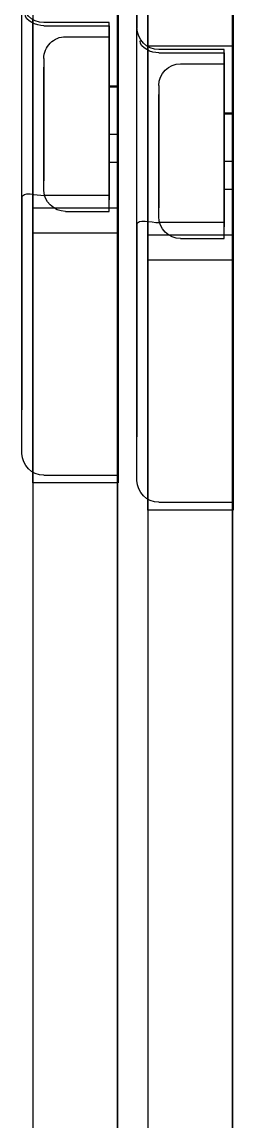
# Model space of a CAD drawing. Header units: millimetres. Extents: x -69706 to 52883, y -6882 to 68885.
# Drawn here: x 7033.7 to 7043.4, y 26137.2 to 26187.5 of the extents above; entities that cross this region are included whole.
import ezdxf

# ---------------------------------------------------------------- set-up
doc = ezdxf.new("R2010")
doc.units = ezdxf.units.MM
doc.layers.add('ac-SB', color=7, linetype='Continuous', lineweight=13)

# ---------------------------------------------------------------- blocks, each defined once
blk = doc.blocks.new('A$C15852BBE')
at = {"layer": 'ac-SB', "lineweight": -3}
for p, q in [((6135.932, 868.938), (6135.932, 1117.073)), ((6135.932, 1117.073), (6135.932, 869.011)), ((6141.199, 867.699), (6141.199, 1115.834)), ((6141.199, 1115.834), (6141.199, 867.772)), ((6139.81, 969.569), (6139.81, 1113.075)), ((6145.077, 968.33), (6145.077, 1111.836)), ((6139.81, 998.626), (6139.81, 1095.725)), ((6145.077, 997.387), (6145.077, 1094.486)), ((6135.91, 1037.863), (6135.91, 1040.363)), ((6135.91, 1040.363), (6139.81, 1040.363)), ((6139.81, 1040.363), (6139.81, 1037.863)), ((6135.91, 1040.007), (6135.91, 1037.507)), ((6139.31, 1040.007), (6135.91, 1040.007)), ((6135.91, 1039.693), (6135.91, 996.16)), ((6139.81, 998.626), (6139.81, 1039.693)), ((6135.91, 1003.872), (6135.91, 1039.338)), ((6141.177, 1036.624), (6141.177, 1039.124)), ((6141.177, 1039.124), (6145.077, 1039.124)), ((6145.077, 1039.124), (6145.077, 1036.624)), ((6140.31, 1039.007), (6140.31, 1037.007)), ((6141.177, 1038.769), (6141.177, 1036.269)), ((6144.577, 1038.769), (6141.177, 1038.769)), ((6140.31, 1038.472), (6140.31, 1002.995)), ((6141.177, 1038.454), (6141.177, 994.921)), ((6145.077, 997.387), (6145.077, 1038.454)), ((6135.91, 1027.764), (6135.91, 1037.863)), ((6139.81, 1037.863), (6139.81, 1027.764)), ((6141.177, 1002.633), (6141.177, 1038.099)), ((6145.577, 1037.769), (6145.577, 1035.769)), ((6135.91, 1037.507), (6135.91, 1024.397)), ((6145.577, 1037.233), (6145.577, 1001.756)), ((6140.31, 1027.313), (6140.31, 1037.007)), ((6141.177, 1026.526), (6141.177, 1036.624)), ((6145.077, 1036.624), (6145.077, 1026.526)), ((6141.177, 1036.269), (6141.177, 1023.158)), ((6145.577, 1026.074), (6145.577, 1035.769)), ((6135.91, 1020.885), (6135.91, 1028.929)), ((6135.91, 1028.929), (6139.81, 1028.929)), ((6139.81, 1028.929), (6139.81, 1020.885)), ((6135.91, 1028.259), (6135.91, 1027.764)), ((6139.81, 1027.764), (6139.81, 1028.259)), ((6139.81, 1027.764), (6135.91, 1027.764)), ((6136.31, 1027.929), (6136.31, 1020.465)), ((6138.31, 1027.929), (6136.31, 1027.929)), ((6141.177, 1019.647), (6141.177, 1027.69)), ((6141.177, 1027.69), (6145.077, 1027.69)), ((6145.077, 1027.69), (6145.077, 1019.647)), ((6136.31, 1026.612), (6136.31, 1027.393)), ((6136.31, 1027.2), (6136.31, 1019.279)), ((6136.31, 1027.2), (6139.31, 1027.2)), ((6136.31, 1026.614), (6136.31, 1027.199)), ((6140.31, 1027.313), (6140.31, 1018.279)), ((6136.31, 1026.614), (6136.31, 1024.396)), ((6136.31, 1019.929), (6136.31, 1026.613)), ((6139.31, 1026.929), (6139.31, 1021.331)), ((6141.177, 1027.02), (6141.177, 1026.526)), ((6141.577, 1026.69), (6141.577, 1019.226)), ((6143.577, 1026.69), (6141.577, 1026.69)), ((6145.077, 1026.526), (6145.077, 1027.02)), ((6139.31, 1020.929), (6139.31, 1026.527)), ((6145.077, 1026.526), (6141.177, 1026.526)), ((6141.577, 1025.373), (6141.577, 1026.154)), ((6145.577, 1026.074), (6145.577, 1017.04)), ((6135.91, 1025.679), (6135.91, 1022.414)), ((6136.31, 1025.679), (6135.91, 1025.679)), ((6136.31, 1022.414), (6136.31, 1025.679)), ((6141.577, 1025.962), (6144.577, 1025.962)), ((6141.577, 1025.961), (6141.577, 1018.04)), ((6141.577, 1025.375), (6141.577, 1025.96)), ((6144.577, 1025.69), (6144.577, 1020.092)), ((6135.91, 1024.397), (6135.91, 1025.445)), ((6136.31, 1025.445), (6136.31, 1024.395)), ((6141.577, 1025.375), (6141.577, 1023.158)), ((6141.577, 1018.69), (6141.577, 1025.374)), ((6144.577, 1019.69), (6144.577, 1025.288)), ((6136.31, 1024.396), (6135.91, 1024.396)), ((6141.177, 1024.44), (6141.177, 1021.175)), ((6141.577, 1024.44), (6141.177, 1024.44)), ((6141.177, 1023.158), (6141.177, 1024.206)), ((6141.577, 1021.175), (6141.577, 1024.44)), ((6141.577, 1024.206), (6141.577, 1023.156)), ((6141.577, 1023.158), (6141.177, 1023.158)), ((6135.91, 1022.414), (6135.91, 1022.179)), ((6135.91, 1022.236), (6136.31, 1022.236)), ((6135.91, 1022.235), (6135.91, 929.134)), ((6136.31, 1022.179), (6135.91, 1022.179)), ((6136.31, 1022.179), (6136.31, 1022.414)), ((6136.31, 1022.236), (6136.31, 1020.019)), ((6141.177, 1021.175), (6141.177, 1020.94)), ((6141.177, 1020.997), (6141.577, 1020.997)), ((6141.177, 1020.996), (6141.177, 927.895)), ((6141.577, 1020.94), (6141.577, 1021.175)), ((6141.577, 1020.997), (6141.577, 1018.78)), ((6135.91, 1019.599), (6135.91, 1020.885)), ((6139.81, 1020.885), (6139.81, 1019.599)), ((6141.577, 1020.94), (6141.177, 1020.94)), ((6136.31, 1020.465), (6136.31, 1020.019)), ((6136.31, 1019.432), (6136.31, 1020.019)), ((6135.91, 1019.104), (6135.91, 1019.599)), ((6138.31, 1019.929), (6136.31, 1019.929)), ((6139.81, 1019.599), (6139.81, 1019.104)), ((6141.177, 1018.36), (6141.177, 1019.647)), ((6145.077, 1019.647), (6145.077, 1018.36)), ((6135.91, 932.502), (6135.91, 1019.104)), ((6139.81, 1019.104), (6135.91, 1019.104)), ((6139.31, 1019.432), (6136.31, 1019.432)), ((6136.31, 1019.279), (6139.31, 1019.279)), ((6139.81, 1019.104), (6139.81, 932.502)), ((6141.577, 1019.226), (6141.577, 1018.78)), ((6141.577, 1018.193), (6141.577, 1018.78)), ((6143.577, 1018.69), (6141.577, 1018.69)), ((6140.31, 932.05), (6140.31, 1018.319)), ((6141.177, 1017.865), (6141.177, 1018.36)), ((6144.577, 1018.193), (6141.577, 1018.193)), ((6141.577, 1018.04), (6144.577, 1018.04)), ((6145.077, 1018.36), (6145.077, 1017.865))]:
    blk.add_line(p, q, dxfattribs=at)
at = {"layer": 'ac-SB', "lineweight": -3, "extrusion": (0, 0, -1)}
for centre, major_axis, start_param, end_param in [((6139.31, 1039.007), (0.707, 0.707), -0.785398, 0.785398), ((6144.577, 1037.769), (0.707, 0.707), -0.785398, 0.785398), ((6138.31, 1026.929), (0.707, 0.707), -0.785398, 0.785398), ((6143.577, 1025.69), (0.707, 0.707), -0.785398, 0.785398), ((6138.31, 1020.929), (0.707, 0.707), 0.785398, 2.356194), ((6143.577, 1019.69), (-0.707, 0.707), 2.356194, 3.926991), ((6139.31, 1018.279), (0.707, 0.707), -0.785398, 0.785398), ((6144.577, 1017.04), (0.707, 0.707), -0.785398, 0.785398)]:
    blk.add_ellipse(centre, major_axis=major_axis, ratio=1, start_param=start_param, end_param=end_param, dxfattribs=at)
at = {"layer": 'ac-SB', "lineweight": -3}
for points in [[(6140.31, 1027.313), (6140.31, 1026.978), (6139.646, 1027.2), (6139.31, 1027.2)], [(6145.577, 1026.074), (6145.577, 1025.739), (6144.913, 1025.962), (6144.577, 1025.962)], [(6139.31, 1019.432), (6139.649, 1019.432), (6140.166, 1019.222), (6140.166, 1018.884)], [(6144.577, 1018.193), (6144.916, 1018.193), (6145.433, 1017.984), (6145.433, 1017.645)]]:
    blk.add_open_spline(points, degree=3, dxfattribs=at)

msp = doc.modelspace()

# ---------------------------------------------------------------- block references
at = {"layer": 'ac-SB', "rotation": 180}
msp.add_blockref('A$C15852BBE', (13179.315, 27205.514), dxfattribs=at)

doc.saveas('drawing.dxf')
